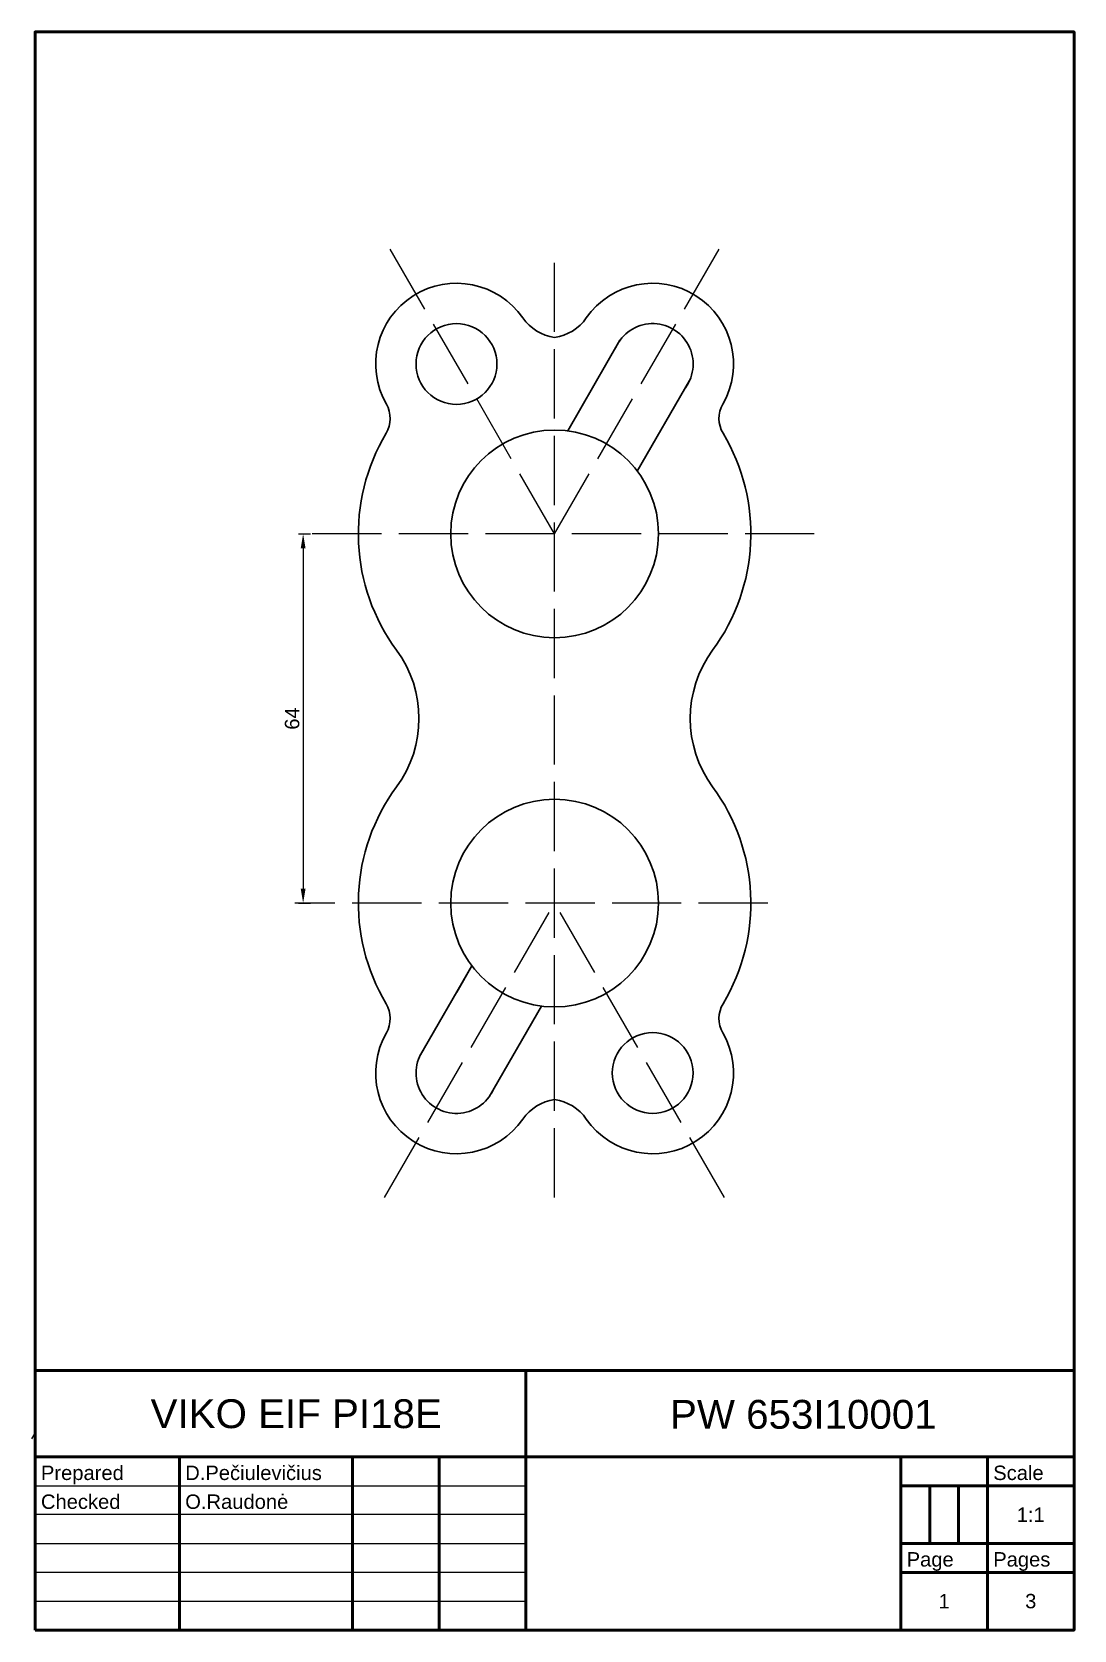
# Model space of a CAD drawing. Header units: millimetres. Extents: x 19 to 200, y 10 to 287.
import ezdxf

# ---------------------------------------------------------------- set-up
doc = ezdxf.new("R2010")
doc.units = ezdxf.units.MM
doc.linetypes.add('ACAD_ISO02W100', pattern=[15, 12, -3])
doc.layers.add('axis', color=1, linetype='ACAD_ISO02W100')
doc.layers.add('dimension', color=30, linetype='Continuous')
doc.layers.add('contur', color=7, linetype='Continuous', lineweight=30)
doc.styles.get("Standard").update_dxf_attribs({"font": 'arial.ttf'})
doc.dimstyles.new('ISO-25', dxfattribs={"dimtxt": 2.5, "dimasz": 2.5, "dimexe": 1.25, "dimexo": 0.625, "dimtad": 1, "dimtxsty": 'Standard', "dimcen": 2.5, "dimadec": 0, "dimazin": 0, "dimtfac": 1, "dimtmove": 0, "dimatfit": 3, "dimfxl": 1, "dimarcsym": 0})

# ---------------------------------------------------------------- blocks, each defined once
blk = doc.blocks.new('*D2')
at = {"layer": 'Defpoints', "color": 0, "transparency": 16777216}
for p in [(65, 200), (65, 136), (66.43, 136)]:
    blk.add_point(p, dxfattribs=at)
at = {"layer": 'dimension', "color": 0, "lineweight": -2, "transparency": 16777216}
for p, q in [((65.63, 200), (67.68, 200)), ((66.43, 197.5), (66.43, 138.5)), ((65.63, 136), (67.68, 136))]:
    blk.add_line(p, q, dxfattribs=at)
at = {"layer": 'dimension', "color": 0, "transparency": 16777216}
for points in [[(66.01, 197.5), (66.85, 197.5), (66.43, 200)], [(66.01, 138.5), (66.85, 138.5), (66.43, 136)]]:
    blk.add_solid(points, dxfattribs=at)
at = {"layer": 'dimension', "color": 0, "transparency": 16777216, "insert": (64.53, 168), "char_height": 2.5, "attachment_point": 5, "rotation": 90}
blk.add_mtext('64', dxfattribs=at)

msp = doc.modelspace()

# ---------------------------------------------------------------- linework, layer by layer
at = {"lineweight": 50}
for p, q in [((200, 55), (20, 55)), ((105, 40), (105, 55)), ((20, 40), (200, 40)), ((45, 10), (45, 40)), ((75, 40), (75, 10)), ((90, 10), (90, 40)), ((105, 40), (105, 10)), ((170, 10), (170, 40)), ((185, 40), (185, 10)), ((170, 35), (200, 35)), ((175, 35), (175, 25)), ((180, 35), (180, 25)), ((170, 25), (200, 25)), ((200, 20), (170, 20))]:
    msp.add_line(p, q, dxfattribs=at)
for p, q in [((20, 30), (20, 35)), ((20, 35), (105, 35)), ((105, 30), (20, 30)), ((200, 25), (200, 30)), ((20, 20), (20, 25)), ((20, 25), (105, 25)), ((200, 25), (200, 25)), ((20, 20), (20, 20)), ((105, 20), (20, 20)), ((200, 15), (200, 20)), ((20, 15), (105, 15))]:
    msp.add_line(p, q)
msp.add_lwpolyline([(20, 10), (200, 10), (200, 287), (20, 287)], close=True, dxfattribs=at)
at = {"layer": 'axis'}
for p, q in [((110, 200), (81.132, 250)), ((110, 85), (110, 250)), ((110, 200), (138.868, 250)), ((155, 200), (65, 200)), ((146.95, 136), (65, 136)), ((80.555, 85), (110, 136)), ((139.445, 85), (110, 136)), ((19.448, 43.159), (20, 44.115))]:
    msp.add_line(p, q, dxfattribs=at)
at = {"layer": 'contur'}
for p, q in [((121.33, 233.55), (112.269, 217.856)), ((133.39, 226.588), (124.329, 210.894)), ((95.671, 125.106), (86.61, 109.412)), ((93.043, 120.555), (95.671, 125.106)), ((107.731, 118.144), (98.67, 102.45)), ((87.33, 110.661), (86.61, 109.412))]:
    msp.add_line(p, q, dxfattribs=at)
for centre, radius in [((93, 229.445), 7), ((110, 200), 18), ((110, 136), 18), ((127, 106.555), 7)]:
    msp.add_circle(centre, radius, dxfattribs=at)
for centre, radius, start, end in [((93, 229.445), 14, 34.75457, 209.82261), ((127, 229.445), 14, 330.17739, 145.24543), ((111.075, 241.986), 8, 214.75457, 262.27584), ((108.925, 241.986), 8, 277.72416, 325.24543), ((127, 229.445), 7, 324.09144, 155.90856), ((76.516, 219.996), 5, 329.15521, 29.82261), ((143.484, 219.996), 5, 150.17739, 210.84479), ((110, 200), 34, 149.15521, 216.3412), ((110, 200), 34, 323.6588, 30.84479), ((66.503, 168), 20, 323.6588, 36.3412), ((153.497, 168), 20, 143.6588, 216.3412), ((110, 136), 34, 143.6588, 210.84479), ((110, 136), 34, 329.15521, 36.3412), ((76.516, 116.004), 5, 330.17739, 30.84479), ((143.484, 116.004), 5, 149.15521, 209.82261), ((93, 106.555), 14, 150.17739, 325.24543), ((127, 106.555), 14, 214.75457, 29.82261), ((93, 106.555), 7, 144.09144, 335.90856), ((111.075, 94.014), 8, 97.72416, 145.24543), ((108.925, 94.014), 8, 34.75457, 82.27584)]:
    msp.add_arc(centre, radius, start, end, dxfattribs=at)

# ---------------------------------------------------------------- texts
for s, p in [('Prepared', (21, 36)), ('D.Pečiulevičius', (46, 36)), ('Scale', (186, 36)), ('Checked', (21, 31)), ('O.Raudonė', (46, 31)), ('Page', (171, 21)), ('Pages', (186, 21))]:
    msp.add_text(s, height=2.5).set_placement(p)
for s, width, heights, insert, char_height, attachment_point in [('\\pxi4;VIKO EIF PI18E', 84.53922, [10], (20, 50), 5, 1), ('\\pxi5;PW 653I10001', 95, [0], (105, 49.891), 5, 1), ('\\pxqc;1:1', 15, [0], (192.5, 30), 2.5, 5), ('1', 15, [0], (177.5, 15), 2.5, 5), ('{\\fArial|b0|i0|c186|p34;3}', 15, [0], (192.5, 15), 2.5, 5)]:
    msp.add_mtext_dynamic_manual_height_columns(s, width=width, gutter_width=12.5, heights=heights, dxfattribs=dict(insert=insert, char_height=char_height, attachment_point=attachment_point))

# ---------------------------------------------------------------- dimensions: what is measured, and where the dimension line sits
at = {"layer": 'dimension'}
dim = msp.add_linear_dim(base=(66.43, 136), p1=(65, 200), p2=(65, 136), angle=90, dimstyle='ISO-25', dxfattribs=at)
dim.commit()
dim.dimension.update_dxf_attribs({"geometry": '*D2', "text_midpoint": (64.528, 168)})

doc.saveas('drawing.dxf')
